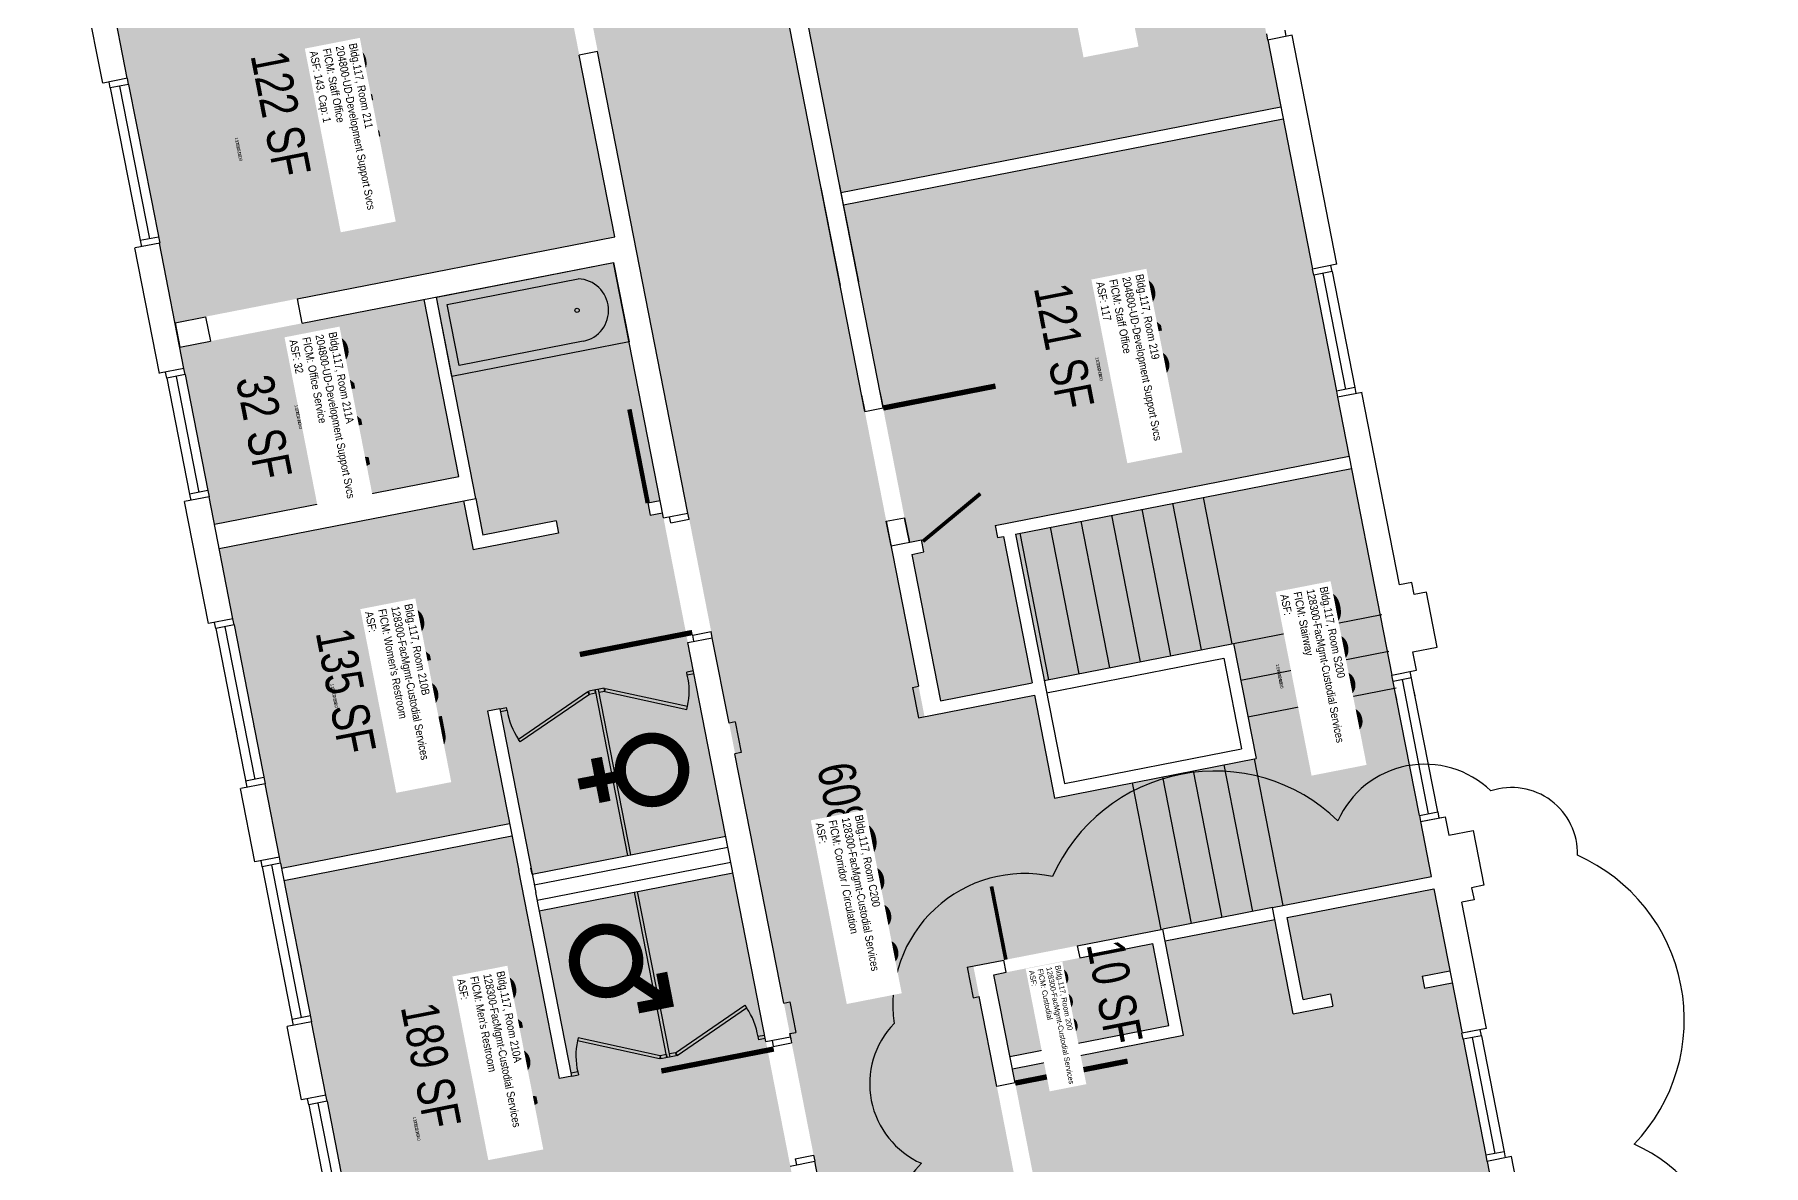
# Model space of a CAD drawing. Header units: inches. Extents: x 69200332 to 69201048, y 27659604 to 27661089.
# Drawn here: x 69200393 to 69200949, y 27660235 to 27660598 of the extents above; entities that cross this region are included whole.
import ezdxf
from ezdxf.enums import TextEntityAlignment as Align

# ---------------------------------------------------------------- set-up
doc = ezdxf.new("R2010")
doc.units = ezdxf.units.IN
doc.header["$LTSCALE"] = 50
doc.header["$MEASUREMENT"] = 0
doc.layers.get('0').update_dxf_attribs({"linetype": 'CONTINUOUS'})
for name, color, linetype in [('A-DOOR', 2, 'CONTINUOUS'), ('A-FLOR', 3, 'CONTINUOUS'), ('A-GLAZ', 1, 'CONTINUOUS'), ('A-IDEN-ICON', 4, 'CONTINUOUS'), ('A-IDEN-RNUM', 7, 'CONTINUOUS'), ('A-IDEN-SNUM', 4, 'CONTINUOUS'), ('A-IDEN-VNUM', 4, 'CONTINUOUS'), ('A-WALL', 5, 'CONTINUOUS'), ('AREA-TEXT', 3, 'CONTINUOUS'), ('Rooms-Category-Color', 7, 'CONTINUOUS'), ('Rooms-College-Color', 7, 'CONTINUOUS'), ('Rooms-Department-Color', 7, 'CONTINUOUS'), ('Rooms-Division-Color', 7, 'CONTINUOUS'), ('Rooms-Information', 7, 'CONTINUOUS')]:
    doc.layers.add(name, color=color, linetype=linetype)
doc.layers.add('A-REV', color=1, linetype='CONTINUOUS', true_color=0xff0000)
doc.styles.add('CP_AREA', font='arial.ttf', dxfattribs={"height": 15})
doc.styles.add('CP_ROOMSNUMBER', font='arial.ttf', dxfattribs={"height": 1})
doc.styles.add('CP_ROOMVNUMBER', font='arial.ttf', dxfattribs={"width": 0.85, "height": 0.075})

# ---------------------------------------------------------------- blocks, each defined once
blk = doc.blocks.new('CPWOMEN')
at = {"const_width": 0.015}
blk.add_lwpolyline([(-0.0375, 0, 1), (0.0475, 0, 1)], format="xyb", close=True, dxfattribs=at)
for points in [[(0.005, -0.04), (0.005, -0.1)], [(-0.025, -0.07), (0.035, -0.07)]]:
    blk.add_lwpolyline(points, dxfattribs=at)
blk = doc.blocks.new('CPMEN')
at = {"const_width": 0.015}
for points in [[(0.055, 0.01), (0.055, 0.05), (0.015, 0.05)], [(0.0151, 0.0101), (0.055, 0.05)]]:
    blk.add_lwpolyline(points, dxfattribs=at)
blk.add_lwpolyline([(-0.0575, -0.02, 1), (0.0275, -0.02, 1)], format="xyb", close=True, dxfattribs=at)

msp = doc.modelspace()

# ---------------------------------------------------------------- hatches: boundary and pattern name
at = {"layer": 'Rooms-Category-Color', "true_color": 0xadadad}
for points in [[(69200549.34, 27661042.74), (69200820.29, 27659656.99), (69200759.38, 27659645.08), (69200557.9, 27660675.76), (69200488.43, 27661030.83), (69200498.25, 27661032.75)], [(69200472.6, 27660330.09), (69200452.52, 27660432.8), (69200531.03, 27660448.15), (69200534.1, 27660432.45), (69200561.58, 27660437.82), (69200560.82, 27660441.74), (69200537.26, 27660437.14), (69200522.3, 27660513.69), (69200579.22, 27660524.82), (69200594.18, 27660448.27), (69200590.21, 27660447.49), (69200591, 27660443.57), (69200594.95, 27660444.34), (69200615.29, 27660340.32), (69200553.07, 27660328.15), (69200542.67, 27660381.33), (69200538.75, 27660380.57), (69200545.82, 27660344.4)], [(69200717.62, 27660390.38), (69200778.47, 27660402.28), (69200785.7, 27660365.29), (69200720.93, 27660352.62), (69200714.46, 27660385.69), (69200679.16, 27660378.79), (69200694.83, 27660298.61), (69200842.02, 27660327.39), (69200816.34, 27660458.59), (69200708.41, 27660437.49)], [(69200546.58, 27660340.48), (69200561.85, 27660262.42), (69200565.77, 27660263.19), (69200555.37, 27660316.37), (69200617.59, 27660328.54), (69200638.32, 27660222.55), (69200605.92, 27660216.21), (69200606.69, 27660212.29), (69200639.09, 27660218.62), (69200652.9, 27660147.96), (69200587.15, 27660135.1), (69200573.33, 27660205.76), (69200577.25, 27660206.54), (69200576.48, 27660210.46), (69200532.33, 27660201.75), (69200533.09, 27660197.9), (69200569.41, 27660205), (69200583.22, 27660134.33), (69200513.54, 27660120.71), (69200499.72, 27660191.37), (69200503.65, 27660192.15), (69200502.88, 27660196.06), (69200498.96, 27660195.3), (69200473.37, 27660326.16)], [(69200752.54, 27660305.83), (69200701.46, 27660295.84), (69200706.61, 27660269.5), (69200757.69, 27660279.49)]]:
    msp.add_hatch(color=253, dxfattribs=at).paths.add_polyline_path(points)
at = {"layer": 'Rooms-Category-Color', "true_color": 0xfa9ba3}
for points in [[(69200642.33, 27660660.48), (69200643.1, 27660656.56), (69200637.64, 27660655.49), (69200631.32, 27660654.25), (69200652.31, 27660547.26), (69200793.56, 27660574.91), (69200772.64, 27660681.89), (69200721.55, 27660671.9), (69200718.77, 27660686.12), (69200681.54, 27660678.84), (69200684.32, 27660664.62), (69200672.54, 27660662.31), (69200671.77, 27660666.24), (69200679.63, 27660667.78), (69200674.83, 27660692.31), (69200625.76, 27660682.72), (69200630.55, 27660658.18)], [(69200558.72, 27660640.07), (69200505.72, 27660629.71), (69200502.94, 27660643.93), (69200465.7, 27660636.65), (69200468.49, 27660622.43), (69200455.7, 27660619.93), (69200454.94, 27660623.85), (69200463.8, 27660625.58), (69200459, 27660650.12), (69200411.83, 27660640.9), (69200416.63, 27660616.36), (69200425.49, 27660618.09), (69200426.26, 27660614.17), (69200417.4, 27660612.44), (69200438.31, 27660505.46), (69200579.64, 27660533.09)], [(69200794.39, 27660570.97), (69200653.07, 27660543.34), (69200674.27, 27660434.89), (69200678.2, 27660435.66), (69200678.97, 27660431.73), (69200675.04, 27660430.97), (69200684.25, 27660383.86), (69200713.69, 27660389.62), (69200704.48, 27660436.72), (69200702.59, 27660436.35), (69200701.83, 27660440.28), (69200815.57, 27660462.52)], [(69200439.86, 27660497.57), (69200518.37, 27660512.92), (69200529.5, 27660456), (69200450.99, 27660440.65)], [(69200749.97, 27660047.72), (69200802.97, 27660058.08), (69200805.75, 27660043.86), (69200842.99, 27660051.14), (69200840.21, 27660065.36), (69200852.99, 27660067.86), (69200853.76, 27660063.94), (69200844.9, 27660062.21), (69200849.7, 27660037.67), (69200896.86, 27660046.89), (69200892.07, 27660071.43), (69200883.2, 27660069.7), (69200882.44, 27660073.62), (69200891.3, 27660075.35), (69200848.7, 27660293.25), (69200839.84, 27660291.52), (69200839.08, 27660295.4), (69200847.94, 27660297.13), (69200842.79, 27660323.47), (69200795.63, 27660314.25), (69200800.78, 27660287.91), (69200809.64, 27660289.65), (69200810.4, 27660285.76), (69200797.62, 27660283.26), (69200791.71, 27660313.48), (69200756.46, 27660306.59), (69200762.37, 27660276.37), (69200707.37, 27660265.62)]]:
    msp.add_hatch(color=241, dxfattribs=at).paths.add_polyline_path(points)
at = {"layer": 'Rooms-College-Color', "true_color": 0xadadad}
for points in [[(69200549.34, 27661042.74), (69200820.29, 27659656.99), (69200759.38, 27659645.08), (69200557.9, 27660675.76), (69200488.43, 27661030.83), (69200498.25, 27661032.75)], [(69200472.6, 27660330.09), (69200452.52, 27660432.8), (69200531.03, 27660448.15), (69200534.1, 27660432.45), (69200561.58, 27660437.82), (69200560.82, 27660441.74), (69200537.26, 27660437.14), (69200522.3, 27660513.69), (69200579.22, 27660524.82), (69200594.18, 27660448.27), (69200590.21, 27660447.49), (69200591, 27660443.57), (69200594.95, 27660444.34), (69200615.29, 27660340.32), (69200553.07, 27660328.15), (69200542.67, 27660381.33), (69200538.75, 27660380.57), (69200545.82, 27660344.4)], [(69200717.62, 27660390.38), (69200778.47, 27660402.28), (69200785.7, 27660365.29), (69200720.93, 27660352.62), (69200714.46, 27660385.69), (69200679.16, 27660378.79), (69200694.83, 27660298.61), (69200842.02, 27660327.39), (69200816.34, 27660458.59), (69200708.41, 27660437.49)], [(69200546.58, 27660340.48), (69200561.85, 27660262.42), (69200565.77, 27660263.19), (69200555.37, 27660316.37), (69200617.59, 27660328.54), (69200638.32, 27660222.55), (69200605.92, 27660216.21), (69200606.69, 27660212.29), (69200639.09, 27660218.62), (69200652.9, 27660147.96), (69200587.15, 27660135.1), (69200573.33, 27660205.76), (69200577.25, 27660206.54), (69200576.48, 27660210.46), (69200532.33, 27660201.75), (69200533.09, 27660197.9), (69200569.41, 27660205), (69200583.22, 27660134.33), (69200513.54, 27660120.71), (69200499.72, 27660191.37), (69200503.65, 27660192.15), (69200502.88, 27660196.06), (69200498.96, 27660195.3), (69200473.37, 27660326.16)], [(69200752.54, 27660305.83), (69200701.46, 27660295.84), (69200706.61, 27660269.5), (69200757.69, 27660279.49)]]:
    msp.add_hatch(color=253, dxfattribs=at).paths.add_polyline_path(points)
at = {"layer": 'Rooms-College-Color', "true_color": 0x80bc67}
for points in [[(69200642.33, 27660660.48), (69200643.1, 27660656.56), (69200637.64, 27660655.49), (69200631.32, 27660654.25), (69200652.31, 27660547.26), (69200793.56, 27660574.91), (69200772.64, 27660681.89), (69200721.55, 27660671.9), (69200718.77, 27660686.12), (69200681.54, 27660678.84), (69200684.32, 27660664.62), (69200672.54, 27660662.31), (69200671.77, 27660666.24), (69200679.63, 27660667.78), (69200674.83, 27660692.31), (69200625.76, 27660682.72), (69200630.55, 27660658.18)], [(69200558.72, 27660640.07), (69200505.72, 27660629.71), (69200502.94, 27660643.93), (69200465.7, 27660636.65), (69200468.49, 27660622.43), (69200455.7, 27660619.93), (69200454.94, 27660623.85), (69200463.8, 27660625.58), (69200459, 27660650.12), (69200411.83, 27660640.9), (69200416.63, 27660616.36), (69200425.49, 27660618.09), (69200426.26, 27660614.17), (69200417.4, 27660612.44), (69200438.31, 27660505.46), (69200579.64, 27660533.09)], [(69200794.39, 27660570.97), (69200653.07, 27660543.34), (69200674.27, 27660434.89), (69200678.2, 27660435.66), (69200678.97, 27660431.73), (69200675.04, 27660430.97), (69200684.25, 27660383.86), (69200713.69, 27660389.62), (69200704.48, 27660436.72), (69200702.59, 27660436.35), (69200701.83, 27660440.28), (69200815.57, 27660462.52)], [(69200439.86, 27660497.57), (69200518.37, 27660512.92), (69200529.5, 27660456), (69200450.99, 27660440.65)], [(69200749.97, 27660047.72), (69200802.97, 27660058.08), (69200805.75, 27660043.86), (69200842.99, 27660051.14), (69200840.21, 27660065.36), (69200852.99, 27660067.86), (69200853.76, 27660063.94), (69200844.9, 27660062.21), (69200849.7, 27660037.67), (69200896.86, 27660046.89), (69200892.07, 27660071.43), (69200883.2, 27660069.7), (69200882.44, 27660073.62), (69200891.3, 27660075.35), (69200848.7, 27660293.25), (69200839.84, 27660291.52), (69200839.08, 27660295.4), (69200847.94, 27660297.13), (69200842.79, 27660323.47), (69200795.63, 27660314.25), (69200800.78, 27660287.91), (69200809.64, 27660289.65), (69200810.4, 27660285.76), (69200797.62, 27660283.26), (69200791.71, 27660313.48), (69200756.46, 27660306.59), (69200762.37, 27660276.37), (69200707.37, 27660265.62)]]:
    msp.add_hatch(color=83, dxfattribs=at).paths.add_polyline_path(points)
at = {"layer": 'Rooms-Department-Color', "true_color": 0xacacac}
for points in [[(69200549.34, 27661042.74), (69200820.29, 27659656.99), (69200759.38, 27659645.08), (69200557.9, 27660675.76), (69200488.43, 27661030.83), (69200498.25, 27661032.75)], [(69200472.6, 27660330.09), (69200452.52, 27660432.8), (69200531.03, 27660448.15), (69200534.1, 27660432.45), (69200561.58, 27660437.82), (69200560.82, 27660441.74), (69200537.26, 27660437.14), (69200522.3, 27660513.69), (69200579.22, 27660524.82), (69200594.18, 27660448.27), (69200590.21, 27660447.49), (69200591, 27660443.57), (69200594.95, 27660444.34), (69200615.29, 27660340.32), (69200553.07, 27660328.15), (69200542.67, 27660381.33), (69200538.75, 27660380.57), (69200545.82, 27660344.4)], [(69200717.62, 27660390.38), (69200778.47, 27660402.28), (69200785.7, 27660365.29), (69200720.93, 27660352.62), (69200714.46, 27660385.69), (69200679.16, 27660378.79), (69200694.83, 27660298.61), (69200842.02, 27660327.39), (69200816.34, 27660458.59), (69200708.41, 27660437.49)], [(69200546.58, 27660340.48), (69200561.85, 27660262.42), (69200565.77, 27660263.19), (69200555.37, 27660316.37), (69200617.59, 27660328.54), (69200638.32, 27660222.55), (69200605.92, 27660216.21), (69200606.69, 27660212.29), (69200639.09, 27660218.62), (69200652.9, 27660147.96), (69200587.15, 27660135.1), (69200573.33, 27660205.76), (69200577.25, 27660206.54), (69200576.48, 27660210.46), (69200532.33, 27660201.75), (69200533.09, 27660197.9), (69200569.41, 27660205), (69200583.22, 27660134.33), (69200513.54, 27660120.71), (69200499.72, 27660191.37), (69200503.65, 27660192.15), (69200502.88, 27660196.06), (69200498.96, 27660195.3), (69200473.37, 27660326.16)], [(69200752.54, 27660305.83), (69200701.46, 27660295.84), (69200706.61, 27660269.5), (69200757.69, 27660279.49)]]:
    msp.add_hatch(color=253, dxfattribs=at).paths.add_polyline_path(points)
at = {"layer": 'Rooms-Department-Color', "true_color": 0xe66c51}
for points in [[(69200642.33, 27660660.48), (69200643.1, 27660656.56), (69200637.64, 27660655.49), (69200631.32, 27660654.25), (69200652.31, 27660547.26), (69200793.56, 27660574.91), (69200772.64, 27660681.89), (69200721.55, 27660671.9), (69200718.77, 27660686.12), (69200681.54, 27660678.84), (69200684.32, 27660664.62), (69200672.54, 27660662.31), (69200671.77, 27660666.24), (69200679.63, 27660667.78), (69200674.83, 27660692.31), (69200625.76, 27660682.72), (69200630.55, 27660658.18)], [(69200558.72, 27660640.07), (69200505.72, 27660629.71), (69200502.94, 27660643.93), (69200465.7, 27660636.65), (69200468.49, 27660622.43), (69200455.7, 27660619.93), (69200454.94, 27660623.85), (69200463.8, 27660625.58), (69200459, 27660650.12), (69200411.83, 27660640.9), (69200416.63, 27660616.36), (69200425.49, 27660618.09), (69200426.26, 27660614.17), (69200417.4, 27660612.44), (69200438.31, 27660505.46), (69200579.64, 27660533.09)], [(69200794.39, 27660570.97), (69200653.07, 27660543.34), (69200674.27, 27660434.89), (69200678.2, 27660435.66), (69200678.97, 27660431.73), (69200675.04, 27660430.97), (69200684.25, 27660383.86), (69200713.69, 27660389.62), (69200704.48, 27660436.72), (69200702.59, 27660436.35), (69200701.83, 27660440.28), (69200815.57, 27660462.52)], [(69200439.86, 27660497.57), (69200518.37, 27660512.92), (69200529.5, 27660456), (69200450.99, 27660440.65)], [(69200749.97, 27660047.72), (69200802.97, 27660058.08), (69200805.75, 27660043.86), (69200842.99, 27660051.14), (69200840.21, 27660065.36), (69200852.99, 27660067.86), (69200853.76, 27660063.94), (69200844.9, 27660062.21), (69200849.7, 27660037.67), (69200896.86, 27660046.89), (69200892.07, 27660071.43), (69200883.2, 27660069.7), (69200882.44, 27660073.62), (69200891.3, 27660075.35), (69200848.7, 27660293.25), (69200839.84, 27660291.52), (69200839.08, 27660295.4), (69200847.94, 27660297.13), (69200842.79, 27660323.47), (69200795.63, 27660314.25), (69200800.78, 27660287.91), (69200809.64, 27660289.65), (69200810.4, 27660285.76), (69200797.62, 27660283.26), (69200791.71, 27660313.48), (69200756.46, 27660306.59), (69200762.37, 27660276.37), (69200707.37, 27660265.62)]]:
    msp.add_hatch(color=13, dxfattribs=at).paths.add_polyline_path(points)
at = {"layer": 'Rooms-Division-Color', "true_color": 0xadadad}
for points in [[(69200549.34, 27661042.74), (69200820.29, 27659656.99), (69200759.38, 27659645.08), (69200557.9, 27660675.76), (69200488.43, 27661030.83), (69200498.25, 27661032.75)], [(69200472.6, 27660330.09), (69200452.52, 27660432.8), (69200531.03, 27660448.15), (69200534.1, 27660432.45), (69200561.58, 27660437.82), (69200560.82, 27660441.74), (69200537.26, 27660437.14), (69200522.3, 27660513.69), (69200579.22, 27660524.82), (69200594.18, 27660448.27), (69200590.21, 27660447.49), (69200591, 27660443.57), (69200594.95, 27660444.34), (69200615.29, 27660340.32), (69200553.07, 27660328.15), (69200542.67, 27660381.33), (69200538.75, 27660380.57), (69200545.82, 27660344.4)], [(69200717.62, 27660390.38), (69200778.47, 27660402.28), (69200785.7, 27660365.29), (69200720.93, 27660352.62), (69200714.46, 27660385.69), (69200679.16, 27660378.79), (69200694.83, 27660298.61), (69200842.02, 27660327.39), (69200816.34, 27660458.59), (69200708.41, 27660437.49)], [(69200546.58, 27660340.48), (69200561.85, 27660262.42), (69200565.77, 27660263.19), (69200555.37, 27660316.37), (69200617.59, 27660328.54), (69200638.32, 27660222.55), (69200605.92, 27660216.21), (69200606.69, 27660212.29), (69200639.09, 27660218.62), (69200652.9, 27660147.96), (69200587.15, 27660135.1), (69200573.33, 27660205.76), (69200577.25, 27660206.54), (69200576.48, 27660210.46), (69200532.33, 27660201.75), (69200533.09, 27660197.9), (69200569.41, 27660205), (69200583.22, 27660134.33), (69200513.54, 27660120.71), (69200499.72, 27660191.37), (69200503.65, 27660192.15), (69200502.88, 27660196.06), (69200498.96, 27660195.3), (69200473.37, 27660326.16)], [(69200752.54, 27660305.83), (69200701.46, 27660295.84), (69200706.61, 27660269.5), (69200757.69, 27660279.49)]]:
    msp.add_hatch(color=253, dxfattribs=at).paths.add_polyline_path(points)
at = {"layer": 'Rooms-Division-Color', "true_color": 0xe66c51}
for points in [[(69200642.33, 27660660.48), (69200643.1, 27660656.56), (69200637.64, 27660655.49), (69200631.32, 27660654.25), (69200652.31, 27660547.26), (69200793.56, 27660574.91), (69200772.64, 27660681.89), (69200721.55, 27660671.9), (69200718.77, 27660686.12), (69200681.54, 27660678.84), (69200684.32, 27660664.62), (69200672.54, 27660662.31), (69200671.77, 27660666.24), (69200679.63, 27660667.78), (69200674.83, 27660692.31), (69200625.76, 27660682.72), (69200630.55, 27660658.18)], [(69200558.72, 27660640.07), (69200505.72, 27660629.71), (69200502.94, 27660643.93), (69200465.7, 27660636.65), (69200468.49, 27660622.43), (69200455.7, 27660619.93), (69200454.94, 27660623.85), (69200463.8, 27660625.58), (69200459, 27660650.12), (69200411.83, 27660640.9), (69200416.63, 27660616.36), (69200425.49, 27660618.09), (69200426.26, 27660614.17), (69200417.4, 27660612.44), (69200438.31, 27660505.46), (69200579.64, 27660533.09)], [(69200794.39, 27660570.97), (69200653.07, 27660543.34), (69200674.27, 27660434.89), (69200678.2, 27660435.66), (69200678.97, 27660431.73), (69200675.04, 27660430.97), (69200684.25, 27660383.86), (69200713.69, 27660389.62), (69200704.48, 27660436.72), (69200702.59, 27660436.35), (69200701.83, 27660440.28), (69200815.57, 27660462.52)], [(69200439.86, 27660497.57), (69200518.37, 27660512.92), (69200529.5, 27660456), (69200450.99, 27660440.65)], [(69200749.97, 27660047.72), (69200802.97, 27660058.08), (69200805.75, 27660043.86), (69200842.99, 27660051.14), (69200840.21, 27660065.36), (69200852.99, 27660067.86), (69200853.76, 27660063.94), (69200844.9, 27660062.21), (69200849.7, 27660037.67), (69200896.86, 27660046.89), (69200892.07, 27660071.43), (69200883.2, 27660069.7), (69200882.44, 27660073.62), (69200891.3, 27660075.35), (69200848.7, 27660293.25), (69200839.84, 27660291.52), (69200839.08, 27660295.4), (69200847.94, 27660297.13), (69200842.79, 27660323.47), (69200795.63, 27660314.25), (69200800.78, 27660287.91), (69200809.64, 27660289.65), (69200810.4, 27660285.76), (69200797.62, 27660283.26), (69200791.71, 27660313.48), (69200756.46, 27660306.59), (69200762.37, 27660276.37), (69200707.37, 27660265.62)]]:
    msp.add_hatch(color=13, dxfattribs=at).paths.add_polyline_path(points)

# ---------------------------------------------------------------- linework, layer by layer
at = {"layer": 'A-DOOR'}
for points in [[(69200561.33, 27660626.75, 1.72, 1.72, 0), (69200525.21, 27660619.69, 0, 0, 0), (69200525.05, 27660620.54, 0, 0, 0.414214), (69200568.22, 27660591.48, 0, 0, 0.414214)], [(69200665.85, 27660478.01, 1.72, 1.72, 0), (69200701.96, 27660485.07, 0, 0, 0), (69200701.8, 27660485.92, 0, 0, -0.414214), (69200672.74, 27660442.74, 0, 0, -0.414214)], [(69200590.21, 27660447.49, 1.44, 1.44, 0), (69200584.32, 27660477.59, 0, 0, 0), (69200585.03, 27660477.73, 0, 0, 0.414214), (69200560.82, 27660441.74, 0, 0, 0.414214)], [(69200678.63, 27660435.14, 1.2, 1.2, 0), (69200697.09, 27660450.48, 0, 0, 0), (69200696.7, 27660450.94, 0, 0, -0.110362), (69200701.83, 27660440.28, 0, 0, -0.414214)], [(69200604.52, 27660405.83, 1.72, 1.72, 0), (69200568.4, 27660398.77, 0, 0, 0), (69200568.57, 27660397.93, 0, 0, -0.414214), (69200597.62, 27660441.1, 0, 0, -0.414214)], [(69200705.28, 27660300.66, 1.2, 1.2, 0), (69200700.67, 27660324.21, 0, 0, 0), (69200700.09, 27660324.1, 0, 0, -0.414214), (69200728.24, 27660305.15, 0, 0, -0.414214)], [(69200630.7, 27660271.94, 1.72, 1.72, 0), (69200594.58, 27660264.88, 0, 0, 0), (69200594.42, 27660265.72, 0, 0, 0.414214), (69200637.59, 27660236.67, 0, 0, 0.414214)], [(69200708.27, 27660260.99, 1.72, 1.72, 0), (69200744.39, 27660268.05, 0, 0, 0), (69200744.22, 27660268.9, 0, 0, -0.414214), (69200715.17, 27660225.72, 0, 0, -0.414214)]]:
    msp.add_lwpolyline(points, format="xyseb", dxfattribs=at)
at = {"layer": 'A-FLOR'}
for p, q in [((69200768.15, 27660400.26), (69200758.94, 27660447.37)), ((69200777.96, 27660402.18), (69200768.75, 27660449.29)), ((69200738.71, 27660394.51), (69200729.5, 27660441.61)), ((69200748.52, 27660396.43), (69200739.31, 27660443.53)), ((69200758.33, 27660398.34), (69200749.13, 27660445.45)), ((69200719.08, 27660390.67), (69200709.87, 27660437.78)), ((69200728.89, 27660392.59), (69200719.68, 27660439.7)), ((69200778.47, 27660402.28), (69200826.07, 27660411.58)), ((69200780.77, 27660390.5), (69200828.37, 27660399.81)), ((69200604.89, 27660393.5), (69200602.73, 27660393.08)), ((69200602.93, 27660392.1), (69200602.73, 27660393.08)), ((69200605.09, 27660392.52), (69200602.93, 27660392.1)), ((69200570.95, 27660386.78), (69200548.7, 27660371.49)), ((69200571.52, 27660385.96), (69200570.95, 27660386.78)), ((69200576.24, 27660387.9), (69200571.33, 27660386.94)), ((69200571.52, 27660385.96), (69200571.33, 27660386.94)), ((69200573.48, 27660386.34), (69200571.52, 27660385.96)), ((69200573.29, 27660387.32), (69200583.69, 27660334.14)), ((69200573.48, 27660386.34), (69200573.29, 27660387.32)), ((69200574.27, 27660387.51), (69200584.67, 27660334.33)), ((69200576.43, 27660386.92), (69200574.46, 27660386.53)), ((69200576.43, 27660386.92), (69200576.24, 27660387.9)), ((69200576.43, 27660386.92), (69200576.64, 27660387.89)), ((69200576.43, 27660386.92), (69200602.8, 27660381.13)), ((69200576.64, 27660387.89), (69200603.01, 27660382.11)), ((69200783.07, 27660378.73), (69200830.67, 27660388.03)), ((69200542.67, 27660381.33), (69200544.83, 27660381.76)), ((69200545.02, 27660380.77), (69200542.86, 27660380.35)), ((69200545.02, 27660380.77), (69200544.83, 27660381.76)), ((69200571.52, 27660385.96), (69200549.27, 27660370.66)), ((69200602.8, 27660381.13), (69200603.01, 27660382.11)), ((69200549.27, 27660370.66), (69200548.7, 27660371.49)), ((69200794.41, 27660318.08), (69200785.2, 27660365.19)), ((69200764.96, 27660312.33), (69200755.75, 27660359.43)), ((69200774.78, 27660314.25), (69200765.57, 27660361.35)), ((69200784.59, 27660316.16), (69200775.38, 27660363.27)), ((69200755.15, 27660310.41), (69200745.94, 27660357.52)), ((69200596.39, 27660269.18), (69200585.99, 27660322.36)), ((69200597.37, 27660269.37), (69200586.97, 27660322.55)), ((69200599.14, 27660270.73), (69200621.4, 27660286.03)), ((69200599.71, 27660269.91), (69200621.96, 27660285.2)), ((69200621.4, 27660286.03), (69200621.96, 27660285.2)), ((69200567.86, 27660275.56), (69200567.65, 27660274.58)), ((69200594.24, 27660269.77), (69200567.86, 27660275.56)), ((69200627.8, 27660276.34), (69200625.64, 27660275.92)), ((69200625.64, 27660275.92), (69200625.83, 27660274.93)), ((69200627.99, 27660275.36), (69200625.83, 27660274.93)), ((69200594.02, 27660268.8), (69200567.65, 27660274.58)), ((69200594.24, 27660269.77), (69200594.02, 27660268.8)), ((69200596.2, 27660270.16), (69200594.24, 27660269.77)), ((69200594.24, 27660269.77), (69200594.43, 27660268.79)), ((69200599.34, 27660269.75), (69200594.43, 27660268.79)), ((69200596.2, 27660270.16), (69200596.39, 27660269.18)), ((69200599.14, 27660270.73), (69200597.18, 27660270.35)), ((69200599.14, 27660270.73), (69200599.34, 27660269.75)), ((69200599.14, 27660270.73), (69200599.71, 27660269.91)), ((69200567.74, 27660264.59), (69200565.58, 27660264.17)), ((69200567.74, 27660264.59), (69200567.93, 27660263.61)), ((69200565.77, 27660263.19), (69200567.93, 27660263.61))]:
    msp.add_line(p, q, dxfattribs=at)
msp.add_lwpolyline([(69200522.3, 27660513.69), (69200579.22, 27660524.82), (69200584.21, 27660499.3), (69200527.28, 27660488.17)], close=True, dxfattribs=at)
msp.add_lwpolyline([(69200569.45, 27660499.47), (69200529.65, 27660491.69), (69200525.81, 27660511.32), (69200567.91, 27660519.55)], dxfattribs=at)
msp.add_circle((69200567.5, 27660509.42), 0.692, dxfattribs=at)
for centre, radius, start, end in [((69200567.5, 27660509.42), 10.14, 281.0613, 87.686), ((69200581.19, 27660386.92), 22.35, 347.5703, 13.3981), ((69200567.11, 27660384.17), 22.35, 188.728, 214.5558), ((69200603.55, 27660272.52), 22.35, 8.728, 34.5558), ((69200589.48, 27660269.77), 22.35, 167.5703, 193.3981)]:
    msp.add_arc(centre, radius, start, end, dxfattribs=at)
at = {"layer": 'A-GLAZ'}
for p, q in [((69200789.02, 27660598.28), (69200789.4, 27660596.32)), ((69200794.91, 27660599.44), (69200795.29, 27660597.47)), ((69200417.53, 27660580.91), (69200417.15, 27660582.87)), ((69200423.42, 27660582.06), (69200417.53, 27660580.91)), ((69200417.53, 27660580.91), (69200427.51, 27660529.87)), ((69200420.48, 27660581.48), (69200430.07, 27660532.41)), ((69200423.42, 27660582.06), (69200423.04, 27660584.02)), ((69200423.42, 27660582.06), (69200430.71, 27660544.76)), ((69200424.82, 27660543.61), (69200425.21, 27660541.65)), ((69200430.71, 27660544.76), (69200433.4, 27660531.02)), ((69200433.01, 27660532.99), (69200427.12, 27660531.84)), ((69200804.21, 27660520.73), (69200803.83, 27660522.69)), ((69200810.1, 27660521.88), (69200804.21, 27660520.73)), ((69200804.21, 27660520.73), (69200811.5, 27660483.44)), ((69200807.16, 27660521.31), (69200814.45, 27660484.01)), ((69200810.1, 27660521.88), (69200809.72, 27660523.85)), ((69200810.1, 27660521.88), (69200817.39, 27660484.59)), ((69200435.69, 27660487.59), (69200435.31, 27660489.55)), ((69200441.58, 27660488.74), (69200435.69, 27660487.59)), ((69200435.69, 27660487.59), (69200442.98, 27660450.29)), ((69200438.64, 27660488.16), (69200445.93, 27660450.87)), ((69200441.58, 27660488.74), (69200441.2, 27660490.7)), ((69200441.58, 27660488.74), (69200448.87, 27660451.45)), ((69200817.39, 27660484.59), (69200811.5, 27660483.44)), ((69200811.5, 27660483.44), (69200811.89, 27660481.47)), ((69200817.39, 27660484.59), (69200817.78, 27660482.63)), ((69200448.87, 27660451.45), (69200442.98, 27660450.29)), ((69200442.98, 27660450.29), (69200443.37, 27660448.33)), ((69200448.87, 27660451.45), (69200449.26, 27660449.48)), ((69200451.42, 27660407.11), (69200451.04, 27660409.08)), ((69200457.31, 27660408.26), (69200451.42, 27660407.11)), ((69200457.31, 27660408.26), (69200456.93, 27660410.23)), ((69200457.31, 27660408.26), (69200467.28, 27660357.23)), ((69200451.42, 27660407.11), (69200461.4, 27660356.08)), ((69200454.36, 27660407.69), (69200463.96, 27660358.62)), ((69200838.18, 27660347.02), (69200829.35, 27660392.17)), ((69200844.07, 27660348.17), (69200835.24, 27660393.32)), ((69200829.74, 27660390.2), (69200835.63, 27660391.35)), ((69200830.89, 27660384.31), (69200830.51, 27660386.28)), ((69200841.12, 27660347.6), (69200832.68, 27660390.78)), ((69200836.78, 27660385.47), (69200836.39, 27660387.43)), ((69200457.53, 27660375.85), (69200457.92, 27660373.88)), ((69200463.42, 27660377), (69200463.8, 27660375.04)), ((69200466.9, 27660359.19), (69200461.01, 27660358.04)), ((69200838.18, 27660347.02), (69200844.07, 27660348.17)), ((69200844.07, 27660348.17), (69200844.45, 27660346.21)), ((69200838.18, 27660347.02), (69200838.56, 27660345.06)), ((69200466.36, 27660330.56), (69200465.97, 27660332.52)), ((69200472.25, 27660331.71), (69200466.36, 27660330.56)), ((69200466.36, 27660330.56), (69200476.33, 27660279.52)), ((69200469.3, 27660331.13), (69200478.89, 27660282.06)), ((69200472.25, 27660331.71), (69200471.86, 27660333.67)), ((69200472.25, 27660331.71), (69200482.22, 27660280.67)), ((69200472.47, 27660299.29), (69200472.85, 27660297.33)), ((69200478.36, 27660300.44), (69200478.74, 27660298.48)), ((69200481.84, 27660282.64), (69200475.95, 27660281.48)), ((69200852.21, 27660275.06), (69200851.83, 27660277.03)), ((69200858.09, 27660276.21), (69200852.2, 27660275.06)), ((69200852.2, 27660275.06), (69200859.49, 27660237.77)), ((69200855.14, 27660275.64), (69200862.43, 27660238.34)), ((69200858.1, 27660276.22), (69200857.72, 27660278.18)), ((69200858.09, 27660276.21), (69200865.38, 27660238.92)), ((69200481.27, 27660254), (69200480.89, 27660255.96)), ((69200487.16, 27660255.15), (69200481.27, 27660254)), ((69200481.27, 27660254), (69200491.25, 27660202.96)), ((69200484.22, 27660254.57), (69200493.81, 27660205.5)), ((69200487.16, 27660255.15), (69200486.78, 27660257.11)), ((69200487.16, 27660255.15), (69200497.14, 27660204.11)), ((69200865.38, 27660238.92), (69200859.49, 27660237.77)), ((69200859.5, 27660237.77), (69200859.88, 27660235.81)), ((69200865.39, 27660238.92), (69200865.77, 27660236.96))]:
    msp.add_line(p, q, dxfattribs=at)
at = {"layer": 'A-REV'}
msp.add_lwpolyline([(69200726.28, 27659989.06, 0.520567), (69200818.65, 27660007.12, 0.520567), (69200883.11, 27660019.72, 0.520567), (69200925.21, 27660027.95, 0.520567), (69200936.84, 27660089.36, 0.520567), (69200923.51, 27660157.53, 0.520567), (69200907.12, 27660241.35, 0.520567), (69200888.96, 27660334.22, 0.520567), (69200861.15, 27660354.94, 0.520567), (69200811.99, 27660345.33, 0.520567), (69200720.28, 27660327.4, 0.520567), (69200669.36, 27660280.17, 0.520567), (69200678.15, 27660235.2, 0.520567), (69200692.5, 27660161.79, 0.520567), (69200702.07, 27660112.87, 0.520567), (69200718.71, 27660027.76, 0.520567)], format="xyb", close=True, dxfattribs=at)
at = {"layer": 'A-WALL'}
for p, q in [((69200415.07, 27660582.46), (69200393.19, 27660694.35)), ((69200422.96, 27660584.01), (69200411.07, 27660644.82)), ((69200659.94, 27660476.92), (69200634.99, 27660604.54)), ((69200665.83, 27660478.07), (69200640.88, 27660605.69)), ((69200797.25, 27660597.86), (69200789.4, 27660596.32)), ((69200811.65, 27660524.22), (69200797.26, 27660597.86)), ((69200574.11, 27660592.63), (69200568.22, 27660591.48)), ((69200603.13, 27660444.22), (69200574.11, 27660592.63)), ((69200789.44, 27660596.33), (69200803.83, 27660522.69)), ((69200579.64, 27660533.05), (69200568.22, 27660591.48)), ((69200423.04, 27660584.02), (69200415.18, 27660582.49)), ((69200652.31, 27660547.26), (69200793.6, 27660574.89)), ((69200653.08, 27660543.34), (69200794.37, 27660570.97)), ((69200645.88, 27660548.86), (69200652.03, 27660517.44)), ((69200651.77, 27660550.01), (69200657.91, 27660518.59)), ((69200433.4, 27660531.02), (69200425.54, 27660529.49)), ((69200441.2, 27660490.7), (69200433.32, 27660531.01)), ((69200477.58, 27660513.1), (69200579.62, 27660533.05)), ((69200433.31, 27660489.16), (69200425.43, 27660529.47)), ((69200479.12, 27660505.25), (69200579.22, 27660524.82)), ((69200595.28, 27660442.68), (69200579.22, 27660524.82)), ((69200811.68, 27660524.23), (69200803.83, 27660522.69)), ((69200477.57, 27660513.13), (69200479.11, 27660505.28)), ((69200529.5, 27660456), (69200518.37, 27660512.92)), ((69200534.96, 27660448.92), (69200522.3, 27660513.69)), ((69200438.32, 27660505.42), (69200439.86, 27660497.57)), ((69200438.33, 27660505.42), (69200448.14, 27660507.34)), ((69200448.13, 27660507.35), (69200449.68, 27660499.5)), ((69200439.86, 27660497.57), (69200449.68, 27660499.49)), ((69200441.2, 27660490.7), (69200433.35, 27660489.17)), ((69200658.93, 27660482.11), (69200659.95, 27660476.92)), ((69200664.82, 27660483.26), (69200665.83, 27660478.07)), ((69200819.74, 27660483.01), (69200811.89, 27660481.47)), ((69200811.89, 27660481.48), (69200829.35, 27660392.17)), ((69200831.79, 27660421.17), (69200819.71, 27660483)), ((69200659.95, 27660476.92), (69200665.84, 27660478.07)), ((69200701.83, 27660440.28), (69200815.57, 27660462.52)), ((69200708.41, 27660437.49), (69200816.34, 27660458.59)), ((69200450.99, 27660440.65), (69200529.5, 27660456)), ((69200449.07, 27660408.69), (69200441.37, 27660447.94)), ((69200449.26, 27660449.48), (69200441.41, 27660447.95)), ((69200456.93, 27660410.23), (69200449.26, 27660449.48)), ((69200452.52, 27660432.8), (69200534.96, 27660448.92)), ((69200531.03, 27660448.15), (69200534.1, 27660432.45)), ((69200534.96, 27660448.92), (69200537.26, 27660437.14)), ((69200590.26, 27660447.5), (69200594.18, 27660448.27)), ((69200590.26, 27660447.5), (69200591, 27660443.57)), ((69200560.82, 27660441.74), (69200537.26, 27660437.14)), ((69200560.82, 27660441.74), (69200561.58, 27660437.82)), ((69200591, 27660443.57), (69200594.93, 27660444.34)), ((69200595.28, 27660442.68), (69200603.13, 27660444.22)), ((69200597.62, 27660441.1), (69200597.24, 27660443.07)), ((69200597.62, 27660441.1), (69200603.51, 27660442.26)), ((69200603.51, 27660442.26), (69200603.13, 27660444.22)), ((69200666.85, 27660441.59), (69200672.74, 27660442.74)), ((69200668.39, 27660433.74), (69200666.85, 27660441.59)), ((69200666.85, 27660441.59), (69200677.21, 27660388.6)), ((69200674.27, 27660434.89), (69200672.74, 27660442.74)), ((69200672.74, 27660442.74), (69200674.28, 27660434.89)), ((69200561.58, 27660437.82), (69200534.1, 27660432.45)), ((69200701.83, 27660440.28), (69200702.59, 27660436.39)), ((69200702.59, 27660436.35), (69200704.48, 27660436.72)), ((69200704.48, 27660436.72), (69200713.69, 27660389.62)), ((69200708.41, 27660437.49), (69200724.08, 27660357.32)), ((69200668.39, 27660433.74), (69200678.2, 27660435.66)), ((69200675.04, 27660430.97), (69200678.97, 27660431.73)), ((69200675.04, 27660430.97), (69200684.25, 27660383.86)), ((69200678.97, 27660431.73), (69200678.2, 27660435.66)), ((69200835.76, 27660421.95), (69200831.79, 27660421.17)), ((69200836.53, 27660418.02), (69200835.76, 27660421.95)), ((69200840.45, 27660418.79), (69200836.53, 27660418.02)), ((69200843.91, 27660401.12), (69200840.45, 27660418.79)), ((69200456.93, 27660410.23), (69200449.07, 27660408.69)), ((69200603.11, 27660402.63), (69200610.96, 27660404.17)), ((69200604.69, 27660404.98), (69200610.58, 27660406.13)), ((69200605.07, 27660403.01), (69200604.69, 27660404.98)), ((69200610.96, 27660404.17), (69200610.58, 27660406.13)), ((69200616.33, 27660376.69), (69200610.96, 27660404.17)), ((69200628.18, 27660274.38), (69200603.11, 27660402.63)), ((69200717.62, 27660390.38), (69200778.47, 27660402.28)), ((69200718.39, 27660386.46), (69200775.31, 27660397.59)), ((69200775.31, 27660397.59), (69200781.01, 27660368.45)), ((69200778.47, 27660402.28), (69200785.7, 27660365.29)), ((69200836.05, 27660399.59), (69200843.91, 27660401.12)), ((69200837.21, 27660393.7), (69200836.05, 27660399.59)), ((69200829.35, 27660392.17), (69200837.21, 27660393.7)), ((69200829.35, 27660392.17), (69200837.21, 27660393.7)), ((69200675.25, 27660388.21), (69200677.21, 27660388.6)), ((69200675.25, 27660388.21), (69200677.17, 27660378.4)), ((69200684.25, 27660383.86), (69200713.69, 27660389.62)), ((69200542.67, 27660381.33), (69200538.75, 27660380.57)), ((69200538.75, 27660380.57), (69200548.76, 27660329.35)), ((69200542.67, 27660381.33), (69200554.22, 27660322.26)), ((69200677.17, 27660378.4), (69200714.46, 27660385.69)), ((69200714.46, 27660385.69), (69200720.93, 27660352.62)), ((69200618.3, 27660377.08), (69200616.33, 27660376.69)), ((69200618.3, 27660377.08), (69200620.21, 27660367.26)), ((69200620.21, 27660367.26), (69200618.25, 27660366.88)), ((69200633.93, 27660286.71), (69200618.25, 27660366.88)), ((69200720.93, 27660352.62), (69200785.7, 27660365.29)), ((69200724.08, 27660357.32), (69200781.01, 27660368.45)), ((69200464.01, 27660332.14), (69200459.4, 27660355.69)), ((69200467.29, 27660357.23), (69200459.43, 27660355.69)), ((69200471.86, 27660333.67), (69200467.3, 27660357.23)), ((69200472.56, 27660330.08), (69200545.82, 27660344.4)), ((69200838.56, 27660345.06), (69200846.41, 27660346.59)), ((69200838.57, 27660345.06), (69200846.42, 27660346.59)), ((69200473.33, 27660326.16), (69200546.58, 27660340.48)), ((69200553.07, 27660328.15), (69200615.29, 27660340.32)), ((69200553.74, 27660324.72), (69200615.96, 27660336.88)), ((69200471.86, 27660333.67), (69200464.01, 27660332.14)), ((69200554.7, 27660319.81), (69200616.92, 27660331.97)), ((69200561.85, 27660262.42), (69200548.76, 27660329.35)), ((69200553.07, 27660328.15), (69200552.69, 27660330.11)), ((69200555.37, 27660316.37), (69200617.59, 27660328.54)), ((69200790.94, 27660317.41), (69200842.02, 27660327.39)), ((69200565.77, 27660263.19), (69200554.22, 27660322.26)), ((69200795.63, 27660314.25), (69200842.79, 27660323.47)), ((69200842.79, 27660323.47), (69200851.87, 27660277.03)), ((69200790.94, 27660317.41), (69200755.69, 27660310.51)), ((69200797.62, 27660283.26), (69200790.94, 27660317.41)), ((69200800.78, 27660287.91), (69200795.63, 27660314.25)), ((69200859.67, 27660278.56), (69200851.75, 27660319.1)), ((69200728.24, 27660305.15), (69200755.69, 27660310.51)), ((69200762.37, 27660276.37), (69200755.69, 27660310.51)), ((69200791.71, 27660313.48), (69200756.46, 27660306.59)), ((69200728.24, 27660305.15), (69200729, 27660301.26)), ((69200729.01, 27660301.23), (69200752.54, 27660305.83)), ((69200757.69, 27660279.49), (69200752.54, 27660305.83)), ((69200692.84, 27660298.23), (69200704.62, 27660300.53)), ((69200692.84, 27660298.23), (69200694.76, 27660288.41)), ((69200705.39, 27660296.61), (69200704.62, 27660300.53)), ((69200701.46, 27660295.84), (69200705.39, 27660296.61)), ((69200708.26, 27660261.05), (69200701.46, 27660295.84)), ((69200839.08, 27660295.4), (69200847.94, 27660297.13)), ((69200839.08, 27660295.4), (69200839.84, 27660291.52)), ((69200839.84, 27660291.52), (69200848.7, 27660293.25)), ((69200633.93, 27660286.71), (69200635.89, 27660287.09)), ((69200635.89, 27660287.09), (69200637.81, 27660277.27)), ((69200694.76, 27660288.41), (69200696.73, 27660288.79)), ((69200702.38, 27660259.9), (69200696.73, 27660288.79)), ((69200800.78, 27660287.91), (69200809.64, 27660289.65)), ((69200809.64, 27660289.65), (69200810.4, 27660285.76)), ((69200482.22, 27660280.67), (69200474.37, 27660279.14)), ((69200486.78, 27660257.11), (69200482.21, 27660280.67)), ((69200797.62, 27660283.26), (69200810.4, 27660285.76)), ((69200478.93, 27660255.57), (69200474.32, 27660279.13)), ((69200628.18, 27660274.38), (69200636.04, 27660275.91)), ((69200635.84, 27660276.89), (69200637.81, 27660277.27)), ((69200636.04, 27660275.91), (69200635.84, 27660276.89)), ((69200635.84, 27660276.89), (69200636.23, 27660274.93)), ((69200636.04, 27660275.91), (69200636.42, 27660273.95)), ((69200706.61, 27660269.5), (69200757.69, 27660279.49)), ((69200707.37, 27660265.62), (69200762.37, 27660276.37)), ((69200859.68, 27660278.56), (69200851.83, 27660277.03)), ((69200859.67, 27660278.56), (69200851.87, 27660277.03)), ((69200630.15, 27660274.76), (69200630.53, 27660272.8)), ((69200630.53, 27660272.8), (69200636.42, 27660273.95)), ((69200565.77, 27660263.19), (69200561.85, 27660262.42)), ((69200708.26, 27660261.05), (69200702.38, 27660259.9)), ((69200486.78, 27660257.11), (69200478.93, 27660255.57)), ((69200637.59, 27660236.67), (69200643.48, 27660237.82)), ((69200637.59, 27660236.67), (69200637.98, 27660234.71)), ((69200643.48, 27660237.82), (69200643.87, 27660235.86)), ((69200867.72, 27660237.34), (69200859.87, 27660235.8)), ((69200867.74, 27660237.34), (69200859.88, 27660235.81)), ((69200884.74, 27660150.33), (69200867.73, 27660237.34)), ((69200636.02, 27660234.32), (69200643.87, 27660235.86)), ((69200675.41, 27660074.54), (69200643.87, 27660235.86)), ((69200859.92, 27660235.82), (69200876.94, 27660148.8))]:
    msp.add_line(p, q, dxfattribs=at)
msp.add_lwpolyline([(69200842.02, 27660327.39), (69200838.57, 27660345.06), (69200846.42, 27660346.59), (69200847.57, 27660340.7), (69200855.42, 27660342.24), (69200858.87, 27660324.57), (69200854.95, 27660323.81), (69200855.72, 27660319.88), (69200851.75, 27660319.1)], dxfattribs=at)

# ---------------------------------------------------------------- block references
at = {"layer": 'A-IDEN-ICON', "xscale": 240, "yscale": 240, "zscale": 240, "rotation": 281.0630473405946}
for name, p in [('CPWOMEN', (69200591.36, 27660362.86)), ('CPMEN', (69200582.23, 27660297.67))]:
    msp.add_blockref(name, p, dxfattribs=at)

# ---------------------------------------------------------------- texts
at = {"layer": 'A-IDEN-RNUM', "style": 'CP_ROOMSNUMBER'}
for s, p in [('0211-00', (69200458.75, 27660561.22)), ('0219-00', (69200735.26, 27660490.57)), ('0211-A0', (69200477.96, 27660475.17)), ('S200-00', (69200793.27, 27660391.76)), ('0210-B0', (69200489.47, 27660385.51)), ('C200-00', (69200661.06, 27660325.71)), ('0200-00', (69200717.04, 27660286.31)), ('0210-A0', (69200515.96, 27660246.32))]:
    msp.add_text(s, height=1, rotation=281.063, dxfattribs=at).set_placement(p, align=Align.MIDDLE)
at = {"layer": 'A-IDEN-SNUM', "style": 'CP_ROOMSNUMBER'}
for s, p in [('1170021100', (69200458.75, 27660561.22)), ('1170021900', (69200735.26, 27660490.57)), ('11700211A0', (69200477.96, 27660475.17)), ('1170S20000', (69200793.27, 27660391.76)), ('11700210B0', (69200489.47, 27660385.51)), ('1170C20000', (69200661.06, 27660325.71)), ('1170020000', (69200717.04, 27660286.31)), ('11700210A0', (69200515.96, 27660246.32))]:
    msp.add_text(s, height=1, rotation=281.063, dxfattribs=at).set_placement(p, align=Align.MIDDLE)
at = {"layer": 'A-IDEN-VNUM', "style": 'CP_ROOMVNUMBER', "width": 0.85}
for s, height, p in [('211', 18, (69200493.06, 27660576.62)), ('219', 18, (69200746.38, 27660502.5)), ('211A', 18, (69200488.63, 27660476.93)), ('210B', 18, (69200512.85, 27660389.54)), ('S200', 18, (69200807.06, 27660395.09)), ('C200', 18, (69200657.82, 27660321.09)), ('200', 12, (69200720.73, 27660286.49)), ('210A', 18, (69200542.42, 27660271.43))]:
    msp.add_text(s, height=height, rotation=281.063, dxfattribs=at).set_placement(p, align=Align.MIDDLE)
at = {"layer": 'AREA-TEXT', "style": 'CP_AREA', "width": 0.75}
for s, p in [('122 SF', (69200472.32, 27660572.57)), ('121 SF', (69200724.02, 27660497.86)), ('32 SF', (69200466.93, 27660471.87)), ('135 SF', (69200493.24, 27660387.02)), ('108 SF', (69200805.19, 27660388.62)), ('608 SF', (69200654.36, 27660343.91)), ('10 SF', (69200740.28, 27660290.2)), ('189 SF', (69200520.58, 27660266.65))]:
    msp.add_text(s, height=12, rotation=281.063, dxfattribs=at).set_placement(p, align=Align.MIDDLE_CENTER)

# ---------------------------------------------------------------- next in the draw order: texts
at = {"layer": 'Rooms-Information', "attachment_point": 7, "rotation": 281.063, "style": 'CP_ROOMVNUMBER', "bg_fill": 3, "box_fill_scale": 1.5, "bg_fill_color": 256, "bg_fill_true_color": 13158600, "bg_fill_transparency": 0}
for s, insert, char_height, width in [('Bldg.117, Room 218^M^J207800-UD-Operations^M^JFICM: Staff Office^M^JASF: 143, Cap: 2', (69200719.44, 27660648.63), 2.5714, 57.6), ('Bldg.117, Room 211^M^J204800-UD-Development Support Svcs^M^JFICM: Staff Office^M^JASF: 143, Cap: 1', (69200480.77, 27660592.39), 2.5714, 57.6), ('Bldg.117, Room 219^M^J204800-UD-Development Support Svcs^M^JFICM: Staff Office^M^JASF: 117', (69200734.24, 27660518.3), 2.5714, 57.6), ('Bldg.117, Room 211A^M^J204800-UD-Development Support Svcs^M^JFICM: Office Service^M^JASF: 32', (69200474.97, 27660499.71), 2.5714, 57.6), ('Bldg.117, Room S200^M^J128300-FacMgmt-Custodial Services^M^JFICM: Stairway^M^JASF: ', (69200793.44, 27660417.86), 2.5714, 57.6), ("Bldg.117, Room 210B^M^J128300-FacMgmt-Custodial Services^M^JFICM: Women's Restroom^M^JASF: ", (69200499.34, 27660412.33), 2.5714, 57.6), ('Bldg.117, Room C200^M^J128300-FacMgmt-Custodial Services^M^JFICM: Corridor / Circulation^M^JASF: ', (69200644.08, 27660344.44), 2.5714, 57.6), ("Bldg.117, Room 210A^M^J128300-FacMgmt-Custodial Services^M^JFICM: Men's Restroom^M^JASF: ", (69200528.91, 27660294.24), 2.5714, 57.6), ('Bldg.117, Room 200^M^J128300-FacMgmt-Custodial Services^M^JFICM: Custodial^M^JASF: ', (69200712.64, 27660297.02), 1.7143, 38.4)]:
    msp.add_mtext(s, dxfattribs=dict(at, insert=insert, char_height=char_height, width=width))

doc.saveas('drawing.dxf')
